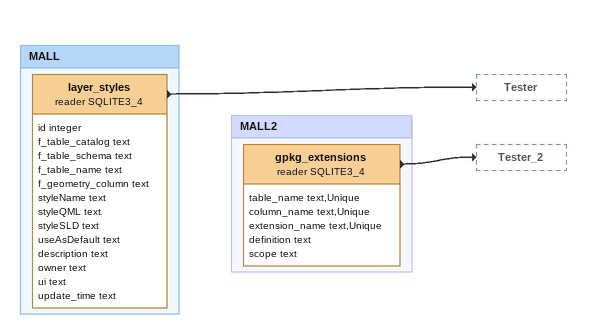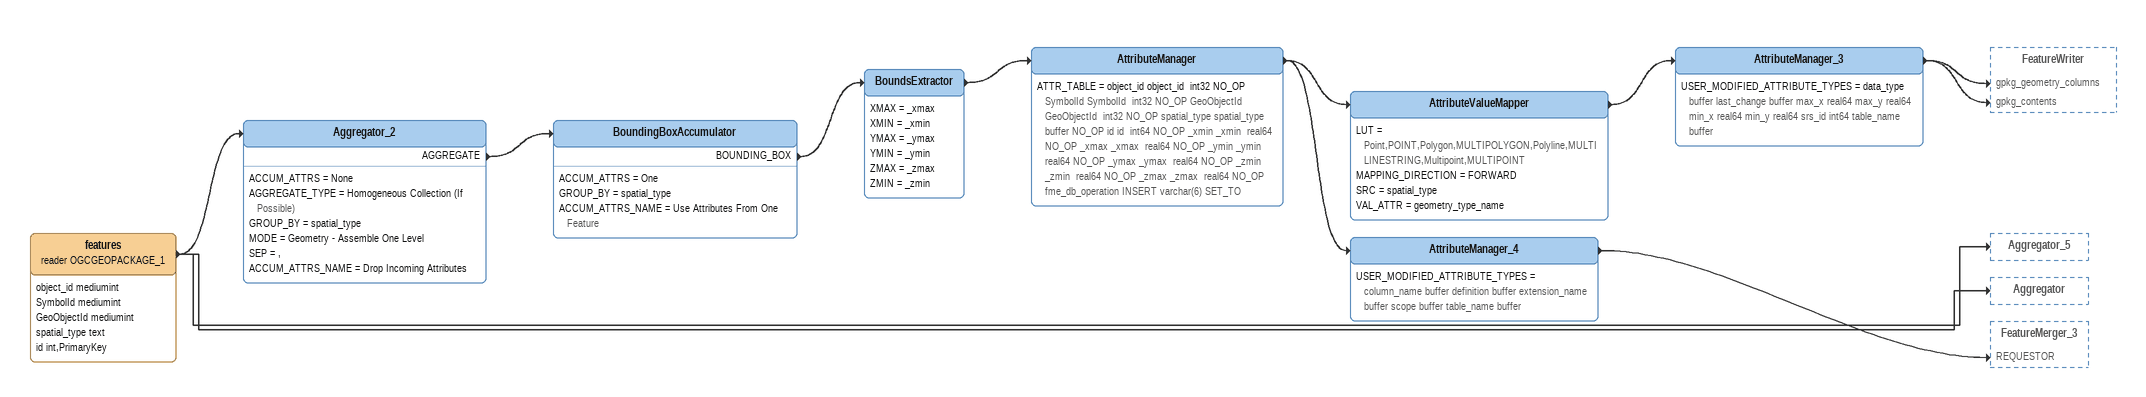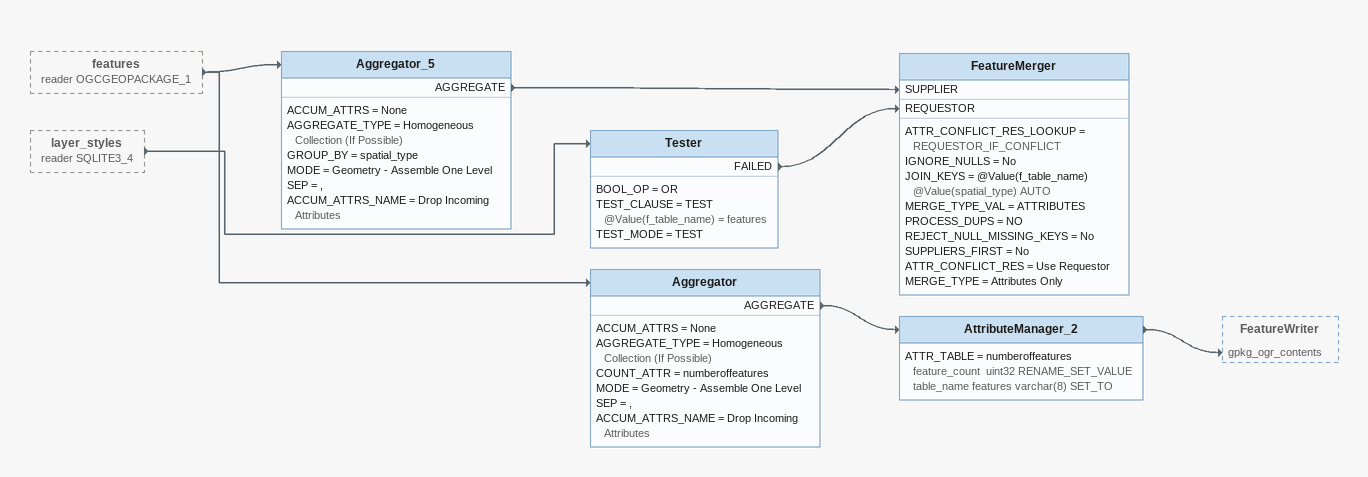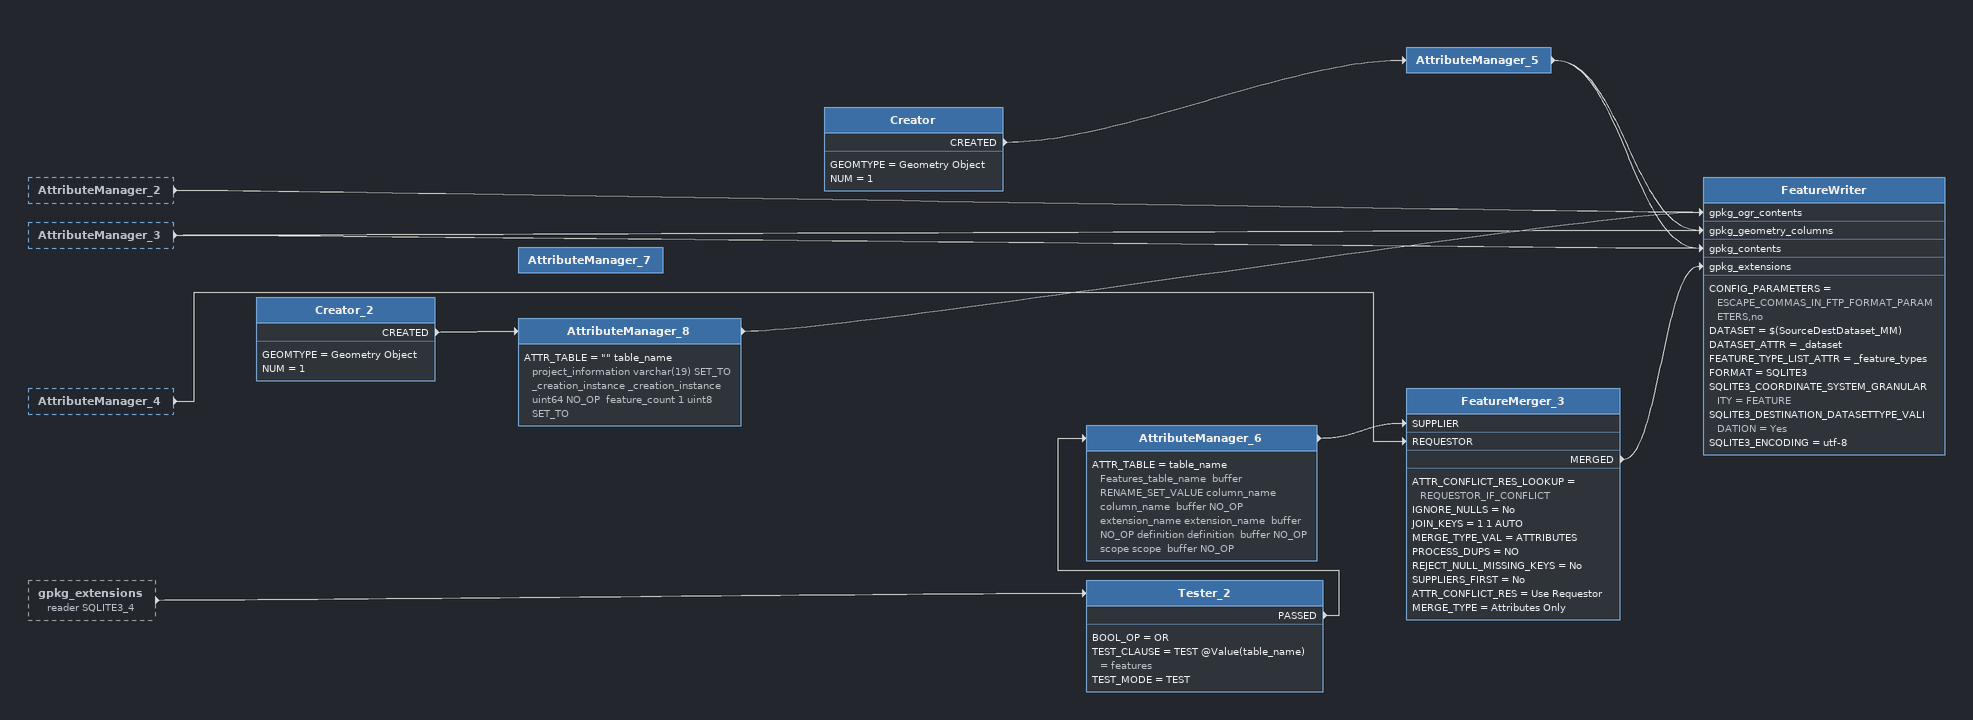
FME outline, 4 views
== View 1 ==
Bookmark: MALL
layer_styles (reader SQLITE3_4)
    attributes: id integer, f_table_catalog text, f_table_schema text, f_table_name text, f_geometry_column text, styleName text, styleQML text, styleSLD text, useAsDefault text, description text, owner text, ui text, update_time text
    -> Tester

Bookmark: MALL2
gpkg_extensions (reader SQLITE3_4)
    attributes: table_name text,Unique, column_name text,Unique, extension_name text,Unique, definition text, scope text
    -> Tester_2

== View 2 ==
features (reader OGCGEOPACKAGE_1)
    attributes: object_id mediumint, SymbolId mediumint, GeoObjectId mediumint, spatial_type text, id int,PrimaryKey
    -> Aggregator_2
    -> Aggregator_5
    -> Aggregator
Aggregator_2
    ACCUM_ATTRS = None
    AGGREGATE_TYPE = Homogeneous Collection (If Possible)
    GROUP_BY = spatial_type
    MODE = Geometry - Assemble One Level
    SEP = ,
    ACCUM_ATTRS_NAME = Drop Incoming Attributes
    AGGREGATE -> BoundingBoxAccumulator
BoundingBoxAccumulator
    ACCUM_ATTRS = One
    GROUP_BY = spatial_type
    ACCUM_ATTRS_NAME = Use Attributes From One Feature
    BOUNDING_BOX -> BoundsExtractor
BoundsExtractor
    XMAX = _xmax
    XMIN = _xmin
    YMAX = _ymax
    YMIN = _ymin
    ZMAX = _zmax
    ZMIN = _zmin
    -> AttributeManager
AttributeManager
    ATTR_TABLE = object_id object_id  int32 NO_OP SymbolId SymbolId  int32 NO_OP GeoObjectId GeoObjectId  int32 NO_OP spatial_type spatial_type  buffer NO_OP id id  int64 NO_OP _xmin _xmin  real64 NO_OP _xmax _xmax  real64 NO_OP _ymin _ymin  real64 NO_OP _ymax _ymax  real64 NO_OP _zmin _zmin  real64 NO_OP _zmax _zmax  real64 NO_OP  fme_db_operation INSERT varchar(6) SET_TO
    -> AttributeValueMapper
    -> AttributeManager_4
AttributeValueMapper
    LUT = Point,POINT,Polygon,MULTIPOLYGON,Polyline,MULTILINESTRING,Multipoint,MULTIPOINT
    MAPPING_DIRECTION = FORWARD
    SRC = spatial_type
    VAL_ATTR = geometry_type_name
    -> AttributeManager_3
AttributeManager_3
    USER_MODIFIED_ATTRIBUTE_TYPES = data_type buffer last_change buffer max_x real64 max_y real64 min_x real64 min_y real64 srs_id int64 table_name buffer
    -> FeatureWriter [gpkg_geometry_columns]
    -> FeatureWriter [gpkg_contents]
AttributeManager_4
    USER_MODIFIED_ATTRIBUTE_TYPES = column_name buffer definition buffer extension_name buffer scope buffer table_name buffer
    -> FeatureMerger_3 [REQUESTOR]

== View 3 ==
features (reader OGCGEOPACKAGE_1) [outside]
    -> Aggregator_5
    -> Aggregator
layer_styles (reader SQLITE3_4) [outside]
    -> Tester
Aggregator_5
    ACCUM_ATTRS = None
    AGGREGATE_TYPE = Homogeneous Collection (If Possible)
    GROUP_BY = spatial_type
    MODE = Geometry - Assemble One Level
    SEP = ,
    ACCUM_ATTRS_NAME = Drop Incoming Attributes
    AGGREGATE -> FeatureMerger [SUPPLIER]
Aggregator
    ACCUM_ATTRS = None
    AGGREGATE_TYPE = Homogeneous Collection (If Possible)
    COUNT_ATTR = numberoffeatures
    MODE = Geometry - Assemble One Level
    SEP = ,
    ACCUM_ATTRS_NAME = Drop Incoming Attributes
    AGGREGATE -> AttributeManager_2
AttributeManager_2
    ATTR_TABLE = numberoffeatures feature_count  uint32 RENAME_SET_VALUE  table_name features varchar(8) SET_TO
    -> FeatureWriter [gpkg_ogr_contents]
Tester
    BOOL_OP = OR
    TEST_CLAUSE = TEST @Value(f_table_name) = features
    TEST_MODE = TEST
    FAILED -> FeatureMerger [REQUESTOR]
FeatureMerger
    ATTR_CONFLICT_RES_LOOKUP = REQUESTOR_IF_CONFLICT
    IGNORE_NULLS = No
    JOIN_KEYS = @Value(f_table_name) @Value(spatial_type) AUTO
    MERGE_TYPE_VAL = ATTRIBUTES
    PROCESS_DUPS = NO
    REJECT_NULL_MISSING_KEYS = No
    SUPPLIERS_FIRST = No
    ATTR_CONFLICT_RES = Use Requestor
    MERGE_TYPE = Attributes Only

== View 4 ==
AttributeManager_2 [outside]
    -> FeatureWriter [gpkg_ogr_contents]
AttributeManager_3 [outside]
    -> FeatureWriter [gpkg_geometry_columns]
    -> FeatureWriter [gpkg_contents]
AttributeManager_4 [outside]
    -> FeatureMerger_3 [REQUESTOR]
gpkg_extensions (reader SQLITE3_4) [outside]
    -> Tester_2
Creator_2
    GEOMTYPE = Geometry Object
    NUM = 1
    CREATED -> AttributeManager_8
AttributeManager_8
    ATTR_TABLE = "" table_name project_information varchar(19) SET_TO _creation_instance _creation_instance  uint64 NO_OP  feature_count 1 uint8 SET_TO
    -> FeatureWriter [gpkg_ogr_contents]
AttributeManager_7
Tester_2
    BOOL_OP = OR
    TEST_CLAUSE = TEST @Value(table_name) = features
    TEST_MODE = TEST
    PASSED -> AttributeManager_6
AttributeManager_6
    ATTR_TABLE = table_name Features_table_name  buffer RENAME_SET_VALUE column_name column_name  buffer NO_OP extension_name extension_name  buffer NO_OP definition definition  buffer NO_OP scope scope  buffer NO_OP
    -> FeatureMerger_3 [SUPPLIER]
FeatureMerger_3
    ATTR_CONFLICT_RES_LOOKUP = REQUESTOR_IF_CONFLICT
    IGNORE_NULLS = No
    JOIN_KEYS = 1 1 AUTO
    MERGE_TYPE_VAL = ATTRIBUTES
    PROCESS_DUPS = NO
    REJECT_NULL_MISSING_KEYS = No
    SUPPLIERS_FIRST = No
    ATTR_CONFLICT_RES = Use Requestor
    MERGE_TYPE = Attributes Only
    MERGED -> FeatureWriter [gpkg_extensions]
Creator
    GEOMTYPE = Geometry Object
    NUM = 1
    CREATED -> AttributeManager_5
AttributeManager_5
    -> FeatureWriter [gpkg_geometry_columns]
    -> FeatureWriter [gpkg_contents]
FeatureWriter
    CONFIG_PARAMETERS = ESCAPE_COMMAS_IN_FTP_FORMAT_PARAMETERS,no
    DATASET = $(SourceDestDataset_MM)
    DATASET_ATTR = _dataset
    FEATURE_TYPE_LIST_ATTR = _feature_types
    FORMAT = SQLITE3
    SQLITE3_COORDINATE_SYSTEM_GRANULARITY = FEATURE
    SQLITE3_DESTINATION_DATASETTYPE_VALIDATION = Yes
    SQLITE3_ENCODING = utf-8
